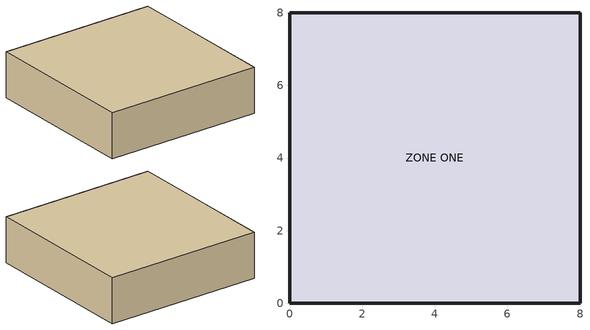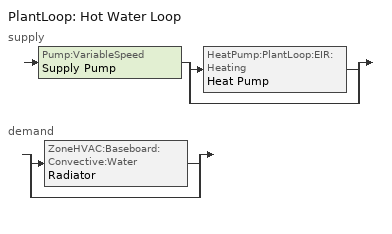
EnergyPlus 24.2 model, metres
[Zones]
ZONE ONE
 floor ground (LTFLOOR): 8,8 8,0 0,0 0,8 z0
 wall outside (STDEWR): 8,8 0,8 0,0 8,0 8,8 z0:2.3; 0,8 0,0 8,0 8,8 z2.3
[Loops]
PlantLoop 'Hot Water Loop'
 supply: Pump:VariableSpeed 'Supply Pump' > split
  | HeatPump:PlantLoop:EIR:Heating 'Heat Pump'
  | bypass
 demand: split
  | ZoneHVAC:Baseboard:Convective:Water 'Radiator'
  | bypass
[Building]
bungalow-1: North Axis {deg}=0; Terrain=Suburbs; Loads Convergence Tolerance Value {W}=0.04; Temperature Convergence Tolerance Value {deltaC}=0.4; Solar Distribution=FullInteriorAndExterior; Maximum Number of Warmup Days=25; Minimum Number of Warmup Days=6
[Site:Location]
Salford Energy House 1.0 (01-01:31-12)  (01-01:31-12): Latitude=53.35; Longitude=-2.28; Time Zone=0; Elevation {m}=69
[SizingPeriod:DesignDay] Day of Month=15; Humidity Condition Type=WetBulb; Barometric Pressure {N/M**2}=100498.8; Rain Indicator=No; Snow on ground indicator=No
Name | Month | Day Type -- used for schedules | Maximum Dry-Bulb Temperature {C} | Daily Dry-Bulb Temperature Range {C} | Wetbulb at Maximum Dry-Bulb{C} | Wind Speed {m/s} | Wind Direction {Degrees N=0, S=180} | Daylight Savings Time Indicator | Solar Model Indicator | Clearness {0.0 to 1.2} | Max Dry-Bulb {C} | Daily Temp Range {C} | Wet-Bulb at Max {C} | Wind Speed {M/Sec} | Clearness {0.0 to 1.2} - gives no sun (but does include long wave radiant heat exchange with sky)
Summer Design Day in Salford Energy House 1.0 (01-01:31-12) Jun | 6 | SummerDesignDay | 25.5 | 7.6 | 17.8 | 0 | 0 | Yes | ASHRAEClearSky | 0.98
Winter Design Day in (mid) UK | 1 | WinterDesignDay |  |  |  |  | 90 | No |  |  | -3 | 0 | -3 | 0 | 0
[Site:GroundTemperature:BuildingSurface]
18, 18, 18, 18, 18, 18, 18, 18, 18, 18, 18, 18
[Site:GroundTemperature:Shallow]
14, 14, 14, 14, 14, 14, 14, 14, 14, 14, 14, 14
[Site:GroundTemperature:Deep]
14, 14, 14, 14, 14, 14, 14, 14, 14, 14, 14, 14
[Material] Specific Heat {J/kg-K}=100; Thermal Absorptance=1e-07; Solar Absorptance=1e-07; Visible Absorptance=1e-07
Name | Roughness | Thickness {m} | Conductivity {W/m-K} | Density {kg/m3}
STDEWR INSULATION | Rough | 0.0596 | 0.04 | 12
ZEROU | MediumRough | 0.1015 | 0.000001 | 2243
[Construction]
STDEWR: STDEWR INSULATION
LTFLOOR: ZEROU
[Zone]
ZONE ONE: Type=1; Multiplier=1; Ceiling Height {m}=2.3; Volume {m3}=147.2
[Zone equipment]
ZONE ONE: Radiator
[PlantLoop]
Hot Water Loop: Fluid Type=Water; Plant Equipment Operation Scheme=Hot Loop Operation; Maximum Loop Temperature {C}=100; Minimum Loop Temperature {C}=10; Maximum Loop Flow Rate {m3/s}=autosize; Minimum Loop Flow Rate {m3/s}=0; Load Distribution Scheme=Optimal
[Pump:VariableSpeed]
Supply Pump: Design Maximum Flow Rate {m3/s}=AUTOSIZE; Design Pump Head {Pa}=15000; Design Power Consumption {W}=AUTOSIZE; Motor Efficiency=0.9; Fraction of Motor Inefficiencies to Fluid Stream=0; Coefficient 1 of the Part Load Performance Curve=0; Coefficient 2 of the Part Load Performance Curve=1; Coefficient 3 of the Part Load Performance Curve=0; Coefficient 4 of the Part Load Performance Curve=0; Design Minimum Flow Rate {m3/s}=0; Pump Control Type=INTERMITTENT
[HeatPump:PlantLoop:EIR:Heating]
Heat Pump: Condenser Type=AirSource; Load Side Reference Flow Rate {m3/s}=0.005; Source Side Reference Flow Rate {m3/s}=2; Reference Capacity {W}=5000; Reference Coefficient of Performance {W/W}=3.5; Capacity Modifier Function of Temperature Curve=CapCurveFuncTemp; Electric Input to Output Ratio Modifier Function of Temperature Curve=EIRCurveFuncTemp; Electric Input to Output Ratio Modifier Function of Part Load Ratio Curve=EIRCurveFuncPLR
[ZoneHVAC:Baseboard:Convective:Water]
Radiator: Heating Design Capacity Method=HeatingDesignCapacity; Heating Design Capacity {W}=500; U-Factor Times Area Value=250; Max Water Flow Rate {m3/s} (from example in reference)=0.0013; Field Convergence Tolerance (from example in reference)=0.001
[Sizing:Plant]
Hot Water Loop: Loop Type=HEATING; Design Loop Exit Temperature {C} TODO: Work out what this should be=55; Loop Design Temperature Difference {deltaC} TODO: Work out what this should be=10
[SetpointManager:Scheduled]
HeatSys1 Loop Setpoint Manager: Control Variable=Temperature; Schedule=ALWAYS 55 C; Setpoint Node or NodeList=Supply Outlet Outlet Node
[PlantEquipmentOperationSchemes]
Hot Loop Operation: Control Scheme 1=Central Boiler Only; Control Scheme 1 Schedule=ALWAYS 1
[PlantEquipmentOperation:HeatingLoad]
Central Boiler Only: Load Range 1 Lower Limit {W}=0; Load Range 1 Upper Limit {W}=1000000; Range 1 Equipment List=heating plant
[PlantEquipmentList]
heating plant: Heat Pump
[ZoneControl:Thermostat]
ZONE ONE Thermostat: Zone or ZoneList=ZONE ONE; Control Type Schedule=ALWAYS 1; Control 1=Thermostat Heat SP Control
[ThermostatSetpoint:SingleHeating]
Thermostat Heat SP Control: Heating Setpoint Temperature Schedule=ALWAYS 21
[ZoneControl:Thermostat:OperativeTemperature]
ZONE ONE Thermostat: CONSTANT, 0.5
[Schedule:Compact]
ALWAYS 1: Through: 12/31, For: AllDays, Until: 24:00, 1
ALWAYS 21: Through: 12/31, For: AllDays, Until: 24:00, 21
ALWAYS 55 C: Through: 12/31, For: AllDays, Until: 24:00, 55
[Curve:Biquadratic] Coefficient1 Constant=1; Coefficient2 x=0; Coefficient3 x**2=0; Coefficient4 y=0; Coefficient5 y**2=0; Coefficient6 x*y=0; Minimum Value of x=5; Maximum Value of x=10; Minimum Value of y=24; Maximum Value of y=35; Input Unit Type for X=Temperature; Input Unit Type for Y=Temperature; Output Unit Type=Dimensionless
CapCurveFuncTemp; EIRCurveFuncTemp
[Curve:Quadratic]
EIRCurveFuncPLR: Coefficient1 Constant=1; Coefficient2 x=0; Coefficient3 x**2=0; Minimum Value of x=0; Maximum Value of x=1
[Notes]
bungalow-1.idf
Initial approximation to bungalow from 10.3390/su16114710 paper.
Some features of 10.3390/su16114710 bungalow, Salford EH1 weather.
NOTE: Salford location and design day lines copied in from EH1 model.
hart-davis2024zone bungalow parameters:
IWL (Internal Wall Length) = 4m, thus whole external wall length 8m.
IWH (Internal Wall Height) = 2.3m
EWRU (Effective Wall and Roof U-value): 0.61 W/m2K
Building: Fictional 1 zone building with resistive walls and flat roof.
The building is oriented due north.
Floor Area:        64 m2
No internal walls / partitions.
Number of Stories: 1
Computed effective wall and roof U value (EWRU): 0.61 W/m2K
Zone Description Details:
DERIVED FROM (and paying homage to):
* EH1 fragments with permission
* and EnergyPlus shipped example files: Minimal.idf Example1A.idf 1ZoneUncontrolled.idf
See https://energyplus.readthedocs.io/en/latest/acknowledgments/acknowledgments.html
NOTICE: The U.S. Government is granted for itself and others acting on its behalf a paid-up, nonexclusive, irrevocable, worldwide license in this data to reproduce, prepare derivative works, and perform publicly and display publicly. Beginning five (5) years after permission to assert copyright is granted, subject to two possible five year renewals, the U.S. Government is granted for itself and others acting on its behalf a paid-up, non-exclusive, irrevocable worldwide license in this data to reproduce, prepare derivative works, distribute copies to the public, perform publicly and display publicly, and to permit others to do so.
From EH1 model.
DHD change.
DHD20250413: bringing heat flows closer to U-values (was TARP).
DHD20250413: bringing heat flows closer to U-values (was TARP).
From EH1 model.
From EH1 model.
